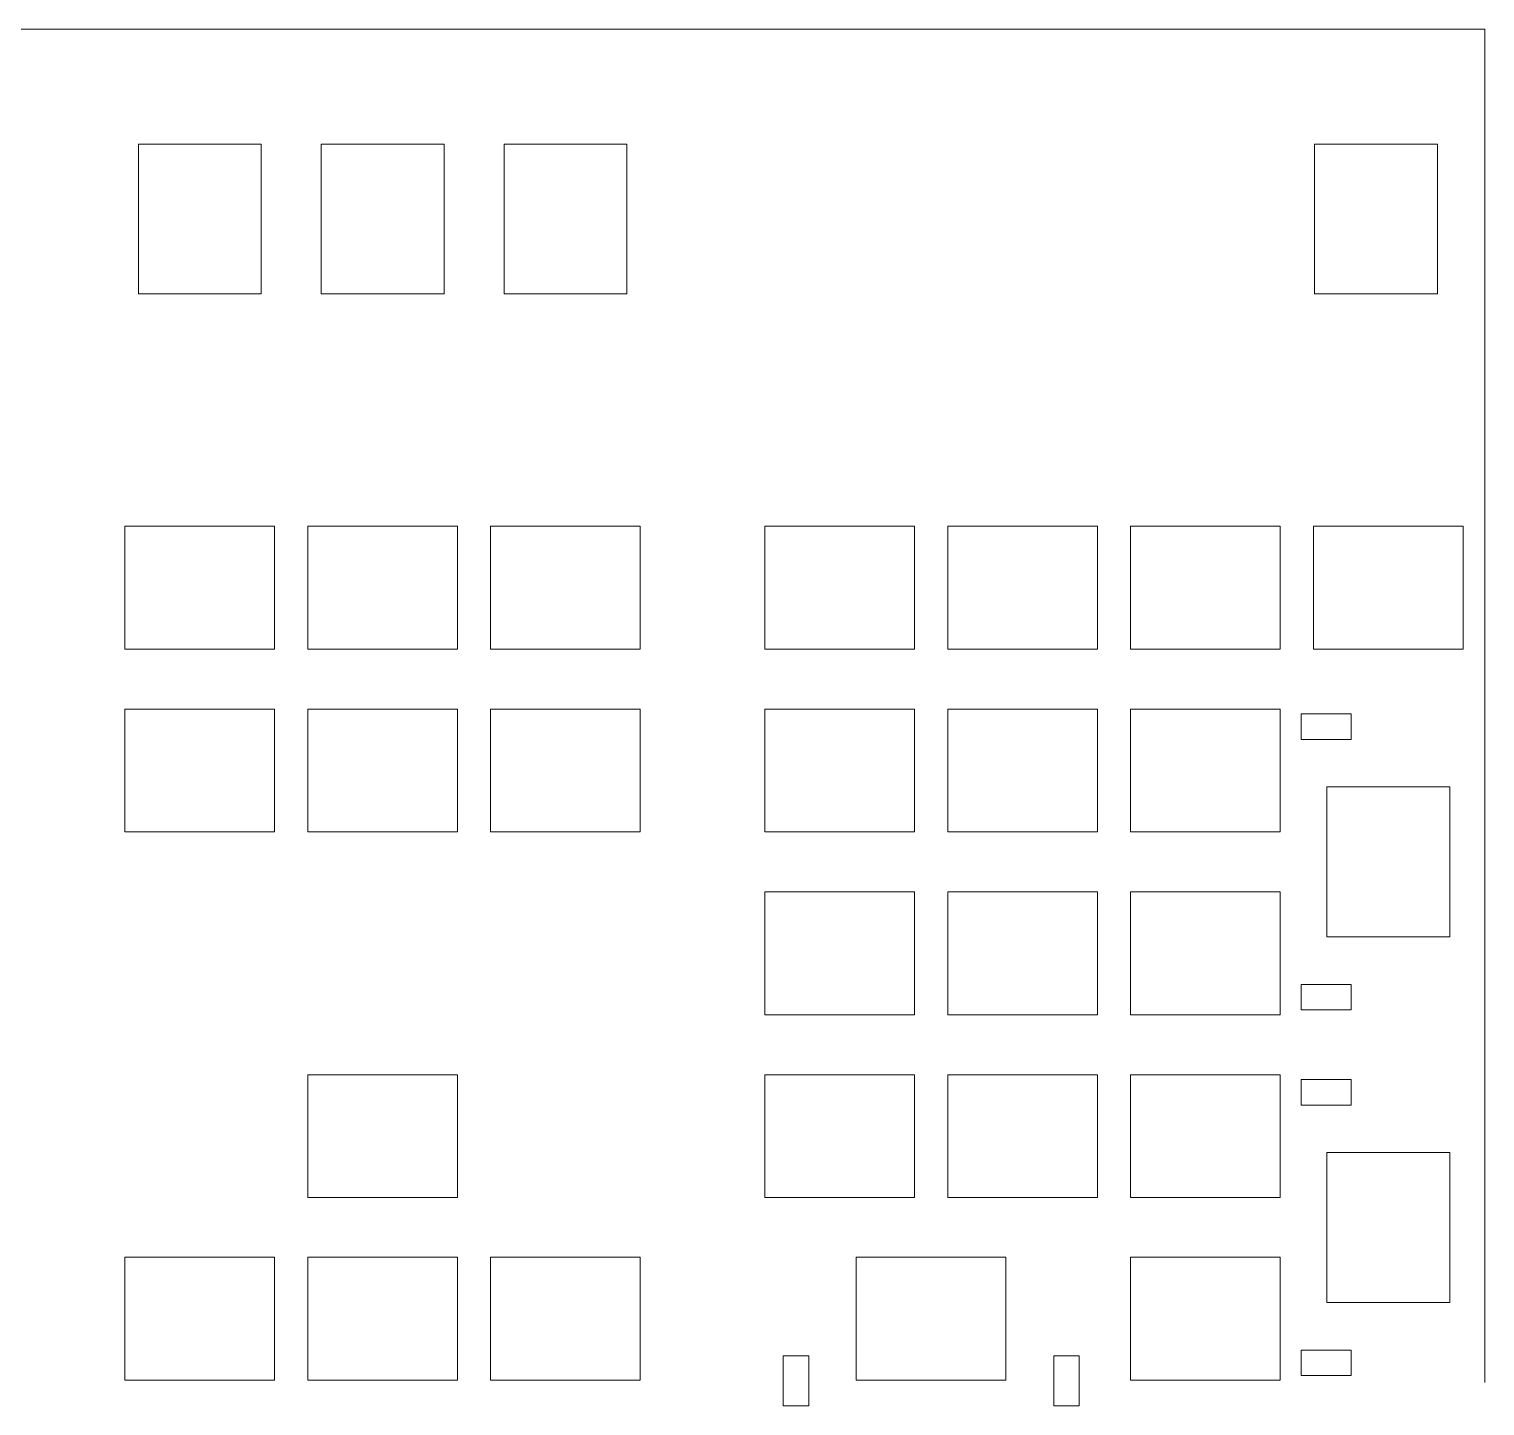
# Model space of a CAD drawing. Header units: inches. Extents: x -130 to 309, y 16 to 159.
# Drawn here: x 157 to 308.7, y 15.7 to 159.1 of the extents above; entities that cross this region are included whole.
import ezdxf

# ---------------------------------------------------------------- set-up
doc = ezdxf.new("R2010")
doc.units = ezdxf.units.IN
doc.header["$MEASUREMENT"] = 0

# ---------------------------------------------------------------- blocks, each defined once
blk = doc.blocks.new('block 2')
at = {"color": 7, "lineweight": 5}
blk.add_lwpolyline([(-130.3, 159.14), (308.7, 159.14)], dxfattribs=at)
blk = doc.blocks.new('block 3')
at = {"color": 7, "lineweight": 5}
blk.add_lwpolyline([(308.7, 159.14), (308.7, 18.14)], dxfattribs=at)
blk = doc.blocks.new('block 4')
at = {"color": 7, "lineweight": 5}
blk.add_lwpolyline([(289.55, 21.51), (294.75, 21.51)], dxfattribs=at)
blk = doc.blocks.new('block 5')
at = {"color": 7, "lineweight": 5}
blk.add_lwpolyline([(294.75, 21.51), (294.75, 18.85)], dxfattribs=at)
blk = doc.blocks.new('block 6')
at = {"color": 7, "lineweight": 5}
blk.add_lwpolyline([(294.75, 18.85), (289.55, 18.85)], dxfattribs=at)
blk = doc.blocks.new('block 7')
at = {"color": 7, "lineweight": 5}
blk.add_lwpolyline([(289.55, 18.85), (289.55, 21.51)], dxfattribs=at)
blk = doc.blocks.new('block 8')
at = {"color": 7, "lineweight": 5}
blk.add_lwpolyline([(292.23, 42.08), (305.03, 42.08)], dxfattribs=at)
blk = doc.blocks.new('block 9')
at = {"color": 7, "lineweight": 5}
blk.add_lwpolyline([(305.03, 42.08), (305.03, 26.48)], dxfattribs=at)
blk = doc.blocks.new('block 10')
at = {"color": 7, "lineweight": 5}
blk.add_lwpolyline([(305.03, 26.48), (292.23, 26.48)], dxfattribs=at)
blk = doc.blocks.new('block 11')
at = {"color": 7, "lineweight": 5}
blk.add_lwpolyline([(292.23, 26.48), (292.23, 42.08)], dxfattribs=at)
blk = doc.blocks.new('block 76')
at = {"color": 7, "lineweight": 5}
blk.add_lwpolyline([(186.05, 50.2), (201.65, 50.2)], dxfattribs=at)
blk = doc.blocks.new('block 77')
at = {"color": 7, "lineweight": 5}
blk.add_lwpolyline([(201.65, 50.2), (201.65, 37.4)], dxfattribs=at)
blk = doc.blocks.new('block 78')
at = {"color": 7, "lineweight": 5}
blk.add_lwpolyline([(201.65, 37.4), (186.05, 37.4)], dxfattribs=at)
blk = doc.blocks.new('block 79')
at = {"color": 7, "lineweight": 5}
blk.add_lwpolyline([(186.05, 37.4), (186.05, 50.2)], dxfattribs=at)
blk = doc.blocks.new('block 80')
at = {"color": 7, "lineweight": 5}
blk.add_lwpolyline([(233.68, 50.2), (249.28, 50.2)], dxfattribs=at)
blk = doc.blocks.new('block 81')
at = {"color": 7, "lineweight": 5}
blk.add_lwpolyline([(249.28, 50.2), (249.28, 37.4)], dxfattribs=at)
blk = doc.blocks.new('block 82')
at = {"color": 7, "lineweight": 5}
blk.add_lwpolyline([(249.28, 37.4), (233.68, 37.4)], dxfattribs=at)
blk = doc.blocks.new('block 83')
at = {"color": 7, "lineweight": 5}
blk.add_lwpolyline([(233.68, 37.4), (233.68, 50.2)], dxfattribs=at)
blk = doc.blocks.new('block 84')
at = {"color": 7, "lineweight": 5}
blk.add_lwpolyline([(252.73, 50.2), (268.33, 50.2)], dxfattribs=at)
blk = doc.blocks.new('block 85')
at = {"color": 7, "lineweight": 5}
blk.add_lwpolyline([(268.33, 50.2), (268.33, 37.4)], dxfattribs=at)
blk = doc.blocks.new('block 86')
at = {"color": 7, "lineweight": 5}
blk.add_lwpolyline([(268.33, 37.4), (252.73, 37.4)], dxfattribs=at)
blk = doc.blocks.new('block 87')
at = {"color": 7, "lineweight": 5}
blk.add_lwpolyline([(252.73, 37.4), (252.73, 50.2)], dxfattribs=at)
blk = doc.blocks.new('block 88')
at = {"color": 7, "lineweight": 5}
blk.add_lwpolyline([(271.78, 50.2), (287.38, 50.2)], dxfattribs=at)
blk = doc.blocks.new('block 89')
at = {"color": 7, "lineweight": 5}
blk.add_lwpolyline([(287.38, 50.2), (287.38, 37.4)], dxfattribs=at)
blk = doc.blocks.new('block 90')
at = {"color": 7, "lineweight": 5}
blk.add_lwpolyline([(287.38, 37.4), (271.78, 37.4)], dxfattribs=at)
blk = doc.blocks.new('block 91')
at = {"color": 7, "lineweight": 5}
blk.add_lwpolyline([(271.78, 37.4), (271.78, 50.2)], dxfattribs=at)
blk = doc.blocks.new('block 92')
at = {"color": 7, "lineweight": 5}
blk.add_lwpolyline([(289.55, 49.71), (294.75, 49.71)], dxfattribs=at)
blk = doc.blocks.new('block 93')
at = {"color": 7, "lineweight": 5}
blk.add_lwpolyline([(294.75, 49.71), (294.75, 47.04)], dxfattribs=at)
blk = doc.blocks.new('block 94')
at = {"color": 7, "lineweight": 5}
blk.add_lwpolyline([(294.75, 47.04), (289.55, 47.04)], dxfattribs=at)
blk = doc.blocks.new('block 95')
at = {"color": 7, "lineweight": 5}
blk.add_lwpolyline([(289.55, 47.04), (289.55, 49.71)], dxfattribs=at)
blk = doc.blocks.new('block 164')
at = {"color": 7, "lineweight": 5}
blk.add_lwpolyline([(233.68, 69.25), (249.28, 69.25)], dxfattribs=at)
blk = doc.blocks.new('block 165')
at = {"color": 7, "lineweight": 5}
blk.add_lwpolyline([(249.28, 69.25), (249.28, 56.45)], dxfattribs=at)
blk = doc.blocks.new('block 166')
at = {"color": 7, "lineweight": 5}
blk.add_lwpolyline([(249.28, 56.45), (233.68, 56.45)], dxfattribs=at)
blk = doc.blocks.new('block 167')
at = {"color": 7, "lineweight": 5}
blk.add_lwpolyline([(233.68, 56.45), (233.68, 69.25)], dxfattribs=at)
blk = doc.blocks.new('block 168')
at = {"color": 7, "lineweight": 5}
blk.add_lwpolyline([(252.73, 69.25), (268.33, 69.25)], dxfattribs=at)
blk = doc.blocks.new('block 169')
at = {"color": 7, "lineweight": 5}
blk.add_lwpolyline([(268.33, 69.25), (268.33, 56.45)], dxfattribs=at)
blk = doc.blocks.new('block 170')
at = {"color": 7, "lineweight": 5}
blk.add_lwpolyline([(268.33, 56.45), (252.73, 56.45)], dxfattribs=at)
blk = doc.blocks.new('block 171')
at = {"color": 7, "lineweight": 5}
blk.add_lwpolyline([(252.73, 56.45), (252.73, 69.25)], dxfattribs=at)
blk = doc.blocks.new('block 172')
at = {"color": 7, "lineweight": 5}
blk.add_lwpolyline([(271.78, 69.25), (287.38, 69.25)], dxfattribs=at)
blk = doc.blocks.new('block 173')
at = {"color": 7, "lineweight": 5}
blk.add_lwpolyline([(287.38, 69.25), (287.38, 56.45)], dxfattribs=at)
blk = doc.blocks.new('block 174')
at = {"color": 7, "lineweight": 5}
blk.add_lwpolyline([(287.38, 56.45), (271.78, 56.45)], dxfattribs=at)
blk = doc.blocks.new('block 175')
at = {"color": 7, "lineweight": 5}
blk.add_lwpolyline([(271.78, 56.45), (271.78, 69.25)], dxfattribs=at)
blk = doc.blocks.new('block 176')
at = {"color": 7, "lineweight": 5}
blk.add_lwpolyline([(289.55, 59.61), (294.75, 59.61)], dxfattribs=at)
blk = doc.blocks.new('block 177')
at = {"color": 7, "lineweight": 5}
blk.add_lwpolyline([(294.75, 59.61), (294.75, 56.95)], dxfattribs=at)
blk = doc.blocks.new('block 178')
at = {"color": 7, "lineweight": 5}
blk.add_lwpolyline([(294.75, 56.95), (289.55, 56.95)], dxfattribs=at)
blk = doc.blocks.new('block 179')
at = {"color": 7, "lineweight": 5}
blk.add_lwpolyline([(289.55, 56.95), (289.55, 59.61)], dxfattribs=at)
blk = doc.blocks.new('block 180')
at = {"color": 7, "lineweight": 5}
blk.add_lwpolyline([(292.23, 80.18), (305.03, 80.18)], dxfattribs=at)
blk = doc.blocks.new('block 181')
at = {"color": 7, "lineweight": 5}
blk.add_lwpolyline([(305.03, 80.18), (305.03, 64.58)], dxfattribs=at)
blk = doc.blocks.new('block 182')
at = {"color": 7, "lineweight": 5}
blk.add_lwpolyline([(305.03, 64.58), (292.23, 64.58)], dxfattribs=at)
blk = doc.blocks.new('block 183')
at = {"color": 7, "lineweight": 5}
blk.add_lwpolyline([(292.23, 64.58), (292.23, 80.18)], dxfattribs=at)
blk = doc.blocks.new('block 240')
at = {"color": 7, "lineweight": 5}
blk.add_lwpolyline([(167, 88.3), (182.6, 88.3)], dxfattribs=at)
blk = doc.blocks.new('block 241')
at = {"color": 7, "lineweight": 5}
blk.add_lwpolyline([(182.6, 88.3), (182.6, 75.5)], dxfattribs=at)
blk = doc.blocks.new('block 242')
at = {"color": 7, "lineweight": 5}
blk.add_lwpolyline([(182.6, 75.5), (167, 75.5)], dxfattribs=at)
blk = doc.blocks.new('block 243')
at = {"color": 7, "lineweight": 5}
blk.add_lwpolyline([(167, 75.5), (167, 88.3)], dxfattribs=at)
blk = doc.blocks.new('block 244')
at = {"color": 7, "lineweight": 5}
blk.add_lwpolyline([(186.05, 88.3), (201.65, 88.3)], dxfattribs=at)
blk = doc.blocks.new('block 245')
at = {"color": 7, "lineweight": 5}
blk.add_lwpolyline([(201.65, 88.3), (201.65, 75.5)], dxfattribs=at)
blk = doc.blocks.new('block 246')
at = {"color": 7, "lineweight": 5}
blk.add_lwpolyline([(201.65, 75.5), (186.05, 75.5)], dxfattribs=at)
blk = doc.blocks.new('block 247')
at = {"color": 7, "lineweight": 5}
blk.add_lwpolyline([(186.05, 75.5), (186.05, 88.3)], dxfattribs=at)
blk = doc.blocks.new('block 248')
at = {"color": 7, "lineweight": 5}
blk.add_lwpolyline([(205.1, 88.3), (220.7, 88.3)], dxfattribs=at)
blk = doc.blocks.new('block 249')
at = {"color": 7, "lineweight": 5}
blk.add_lwpolyline([(220.7, 88.3), (220.7, 75.5)], dxfattribs=at)
blk = doc.blocks.new('block 250')
at = {"color": 7, "lineweight": 5}
blk.add_lwpolyline([(220.7, 75.5), (205.1, 75.5)], dxfattribs=at)
blk = doc.blocks.new('block 251')
at = {"color": 7, "lineweight": 5}
blk.add_lwpolyline([(205.1, 75.5), (205.1, 88.3)], dxfattribs=at)
blk = doc.blocks.new('block 252')
at = {"color": 7, "lineweight": 5}
blk.add_lwpolyline([(233.68, 88.3), (249.28, 88.3)], dxfattribs=at)
blk = doc.blocks.new('block 253')
at = {"color": 7, "lineweight": 5}
blk.add_lwpolyline([(249.28, 88.3), (249.28, 75.5)], dxfattribs=at)
blk = doc.blocks.new('block 254')
at = {"color": 7, "lineweight": 5}
blk.add_lwpolyline([(249.28, 75.5), (233.68, 75.5)], dxfattribs=at)
blk = doc.blocks.new('block 255')
at = {"color": 7, "lineweight": 5}
blk.add_lwpolyline([(233.68, 75.5), (233.68, 88.3)], dxfattribs=at)
blk = doc.blocks.new('block 256')
at = {"color": 7, "lineweight": 5}
blk.add_lwpolyline([(252.73, 88.3), (268.33, 88.3)], dxfattribs=at)
blk = doc.blocks.new('block 257')
at = {"color": 7, "lineweight": 5}
blk.add_lwpolyline([(268.33, 88.3), (268.33, 75.5)], dxfattribs=at)
blk = doc.blocks.new('block 258')
at = {"color": 7, "lineweight": 5}
blk.add_lwpolyline([(268.33, 75.5), (252.73, 75.5)], dxfattribs=at)
blk = doc.blocks.new('block 259')
at = {"color": 7, "lineweight": 5}
blk.add_lwpolyline([(252.73, 75.5), (252.73, 88.3)], dxfattribs=at)
blk = doc.blocks.new('block 260')
at = {"color": 7, "lineweight": 5}
blk.add_lwpolyline([(271.78, 88.3), (287.38, 88.3)], dxfattribs=at)
blk = doc.blocks.new('block 261')
at = {"color": 7, "lineweight": 5}
blk.add_lwpolyline([(287.38, 88.3), (287.38, 75.5)], dxfattribs=at)
blk = doc.blocks.new('block 262')
at = {"color": 7, "lineweight": 5}
blk.add_lwpolyline([(287.38, 75.5), (271.78, 75.5)], dxfattribs=at)
blk = doc.blocks.new('block 263')
at = {"color": 7, "lineweight": 5}
blk.add_lwpolyline([(271.78, 75.5), (271.78, 88.3)], dxfattribs=at)
blk = doc.blocks.new('block 264')
at = {"color": 7, "lineweight": 5}
blk.add_lwpolyline([(289.55, 87.81), (294.75, 87.81)], dxfattribs=at)
blk = doc.blocks.new('block 265')
at = {"color": 7, "lineweight": 5}
blk.add_lwpolyline([(294.75, 87.81), (294.75, 85.14)], dxfattribs=at)
blk = doc.blocks.new('block 266')
at = {"color": 7, "lineweight": 5}
blk.add_lwpolyline([(294.75, 85.14), (289.55, 85.14)], dxfattribs=at)
blk = doc.blocks.new('block 267')
at = {"color": 7, "lineweight": 5}
blk.add_lwpolyline([(289.55, 85.14), (289.55, 87.81)], dxfattribs=at)
blk = doc.blocks.new('block 332')
at = {"color": 7, "lineweight": 5}
blk.add_lwpolyline([(167, 107.35), (182.6, 107.35)], dxfattribs=at)
blk = doc.blocks.new('block 333')
at = {"color": 7, "lineweight": 5}
blk.add_lwpolyline([(182.6, 107.35), (182.6, 94.55)], dxfattribs=at)
blk = doc.blocks.new('block 334')
at = {"color": 7, "lineweight": 5}
blk.add_lwpolyline([(182.6, 94.55), (167, 94.55)], dxfattribs=at)
blk = doc.blocks.new('block 335')
at = {"color": 7, "lineweight": 5}
blk.add_lwpolyline([(167, 94.55), (167, 107.35)], dxfattribs=at)
blk = doc.blocks.new('block 336')
at = {"color": 7, "lineweight": 5}
blk.add_lwpolyline([(186.05, 107.35), (201.65, 107.35)], dxfattribs=at)
blk = doc.blocks.new('block 337')
at = {"color": 7, "lineweight": 5}
blk.add_lwpolyline([(201.65, 107.35), (201.65, 94.55)], dxfattribs=at)
blk = doc.blocks.new('block 338')
at = {"color": 7, "lineweight": 5}
blk.add_lwpolyline([(201.65, 94.55), (186.05, 94.55)], dxfattribs=at)
blk = doc.blocks.new('block 339')
at = {"color": 7, "lineweight": 5}
blk.add_lwpolyline([(186.05, 94.55), (186.05, 107.35)], dxfattribs=at)
blk = doc.blocks.new('block 340')
at = {"color": 7, "lineweight": 5}
blk.add_lwpolyline([(205.1, 107.35), (220.7, 107.35)], dxfattribs=at)
blk = doc.blocks.new('block 341')
at = {"color": 7, "lineweight": 5}
blk.add_lwpolyline([(220.7, 107.35), (220.7, 94.55)], dxfattribs=at)
blk = doc.blocks.new('block 342')
at = {"color": 7, "lineweight": 5}
blk.add_lwpolyline([(220.7, 94.55), (205.1, 94.55)], dxfattribs=at)
blk = doc.blocks.new('block 343')
at = {"color": 7, "lineweight": 5}
blk.add_lwpolyline([(205.1, 94.55), (205.1, 107.35)], dxfattribs=at)
blk = doc.blocks.new('block 344')
at = {"color": 7, "lineweight": 5}
blk.add_lwpolyline([(233.68, 107.35), (249.28, 107.35)], dxfattribs=at)
blk = doc.blocks.new('block 345')
at = {"color": 7, "lineweight": 5}
blk.add_lwpolyline([(249.28, 107.35), (249.28, 94.55)], dxfattribs=at)
blk = doc.blocks.new('block 346')
at = {"color": 7, "lineweight": 5}
blk.add_lwpolyline([(249.28, 94.55), (233.68, 94.55)], dxfattribs=at)
blk = doc.blocks.new('block 347')
at = {"color": 7, "lineweight": 5}
blk.add_lwpolyline([(233.68, 94.55), (233.68, 107.35)], dxfattribs=at)
blk = doc.blocks.new('block 348')
at = {"color": 7, "lineweight": 5}
blk.add_lwpolyline([(252.73, 107.35), (268.33, 107.35)], dxfattribs=at)
blk = doc.blocks.new('block 349')
at = {"color": 7, "lineweight": 5}
blk.add_lwpolyline([(268.33, 107.35), (268.33, 94.55)], dxfattribs=at)
blk = doc.blocks.new('block 350')
at = {"color": 7, "lineweight": 5}
blk.add_lwpolyline([(268.33, 94.55), (252.73, 94.55)], dxfattribs=at)
blk = doc.blocks.new('block 351')
at = {"color": 7, "lineweight": 5}
blk.add_lwpolyline([(252.73, 94.55), (252.73, 107.35)], dxfattribs=at)
blk = doc.blocks.new('block 352')
at = {"color": 7, "lineweight": 5}
blk.add_lwpolyline([(271.78, 107.35), (287.38, 107.35)], dxfattribs=at)
blk = doc.blocks.new('block 353')
at = {"color": 7, "lineweight": 5}
blk.add_lwpolyline([(287.38, 107.35), (287.38, 94.55)], dxfattribs=at)
blk = doc.blocks.new('block 354')
at = {"color": 7, "lineweight": 5}
blk.add_lwpolyline([(287.38, 94.55), (271.78, 94.55)], dxfattribs=at)
blk = doc.blocks.new('block 355')
at = {"color": 7, "lineweight": 5}
blk.add_lwpolyline([(271.78, 94.55), (271.78, 107.35)], dxfattribs=at)
blk = doc.blocks.new('block 356')
at = {"color": 7, "lineweight": 5}
blk.add_lwpolyline([(290.83, 107.35), (306.43, 107.35)], dxfattribs=at)
blk = doc.blocks.new('block 357')
at = {"color": 7, "lineweight": 5}
blk.add_lwpolyline([(306.43, 107.35), (306.43, 94.55)], dxfattribs=at)
blk = doc.blocks.new('block 358')
at = {"color": 7, "lineweight": 5}
blk.add_lwpolyline([(306.43, 94.55), (290.83, 94.55)], dxfattribs=at)
blk = doc.blocks.new('block 359')
at = {"color": 7, "lineweight": 5}
blk.add_lwpolyline([(290.83, 94.55), (290.83, 107.35)], dxfattribs=at)
blk = doc.blocks.new('block 412')
at = {"color": 7, "lineweight": 5}
blk.add_lwpolyline([(168.4, 131.55), (168.4, 147.15)], dxfattribs=at)
blk = doc.blocks.new('block 413')
at = {"color": 7, "lineweight": 5}
blk.add_lwpolyline([(168.4, 147.15), (181.2, 147.15)], dxfattribs=at)
blk = doc.blocks.new('block 414')
at = {"color": 7, "lineweight": 5}
blk.add_lwpolyline([(181.2, 147.15), (181.2, 131.55)], dxfattribs=at)
blk = doc.blocks.new('block 415')
at = {"color": 7, "lineweight": 5}
blk.add_lwpolyline([(181.2, 131.55), (168.4, 131.55)], dxfattribs=at)
blk = doc.blocks.new('block 416')
at = {"color": 7, "lineweight": 5}
blk.add_lwpolyline([(187.45, 131.55), (187.45, 147.15)], dxfattribs=at)
blk = doc.blocks.new('block 417')
at = {"color": 7, "lineweight": 5}
blk.add_lwpolyline([(187.45, 147.15), (200.25, 147.15)], dxfattribs=at)
blk = doc.blocks.new('block 418')
at = {"color": 7, "lineweight": 5}
blk.add_lwpolyline([(200.25, 147.15), (200.25, 131.55)], dxfattribs=at)
blk = doc.blocks.new('block 419')
at = {"color": 7, "lineweight": 5}
blk.add_lwpolyline([(200.25, 131.55), (187.45, 131.55)], dxfattribs=at)
blk = doc.blocks.new('block 420')
at = {"color": 7, "lineweight": 5}
blk.add_lwpolyline([(206.5, 131.55), (206.5, 147.15)], dxfattribs=at)
blk = doc.blocks.new('block 421')
at = {"color": 7, "lineweight": 5}
blk.add_lwpolyline([(206.5, 147.15), (219.3, 147.15)], dxfattribs=at)
blk = doc.blocks.new('block 422')
at = {"color": 7, "lineweight": 5}
blk.add_lwpolyline([(219.3, 147.15), (219.3, 131.55)], dxfattribs=at)
blk = doc.blocks.new('block 423')
at = {"color": 7, "lineweight": 5}
blk.add_lwpolyline([(219.3, 131.55), (206.5, 131.55)], dxfattribs=at)
blk = doc.blocks.new('block 424')
at = {"color": 7, "lineweight": 5}
blk.add_lwpolyline([(290.96, 131.55), (290.96, 147.15)], dxfattribs=at)
blk = doc.blocks.new('block 425')
at = {"color": 7, "lineweight": 5}
blk.add_lwpolyline([(290.96, 147.15), (303.76, 147.15)], dxfattribs=at)
blk = doc.blocks.new('block 426')
at = {"color": 7, "lineweight": 5}
blk.add_lwpolyline([(303.76, 147.15), (303.76, 131.55)], dxfattribs=at)
blk = doc.blocks.new('block 427')
at = {"color": 7, "lineweight": 5}
blk.add_lwpolyline([(303.76, 131.55), (290.96, 131.55)], dxfattribs=at)
blk = doc.blocks.new('block 436')
at = {"color": 7, "lineweight": 5}
blk.add_lwpolyline([(235.57, 20.9), (238.24, 20.9)], dxfattribs=at)
blk = doc.blocks.new('block 437')
at = {"color": 7, "lineweight": 5}
blk.add_lwpolyline([(238.24, 20.9), (238.24, 15.69)], dxfattribs=at)
blk = doc.blocks.new('block 438')
at = {"color": 7, "lineweight": 5}
blk.add_lwpolyline([(238.24, 15.69), (235.57, 15.69)], dxfattribs=at)
blk = doc.blocks.new('block 439')
at = {"color": 7, "lineweight": 5}
blk.add_lwpolyline([(235.57, 15.69), (235.57, 20.9)], dxfattribs=at)
blk = doc.blocks.new('block 440')
at = {"color": 7, "lineweight": 5}
blk.add_lwpolyline([(263.77, 20.9), (266.43, 20.9)], dxfattribs=at)
blk = doc.blocks.new('block 441')
at = {"color": 7, "lineweight": 5}
blk.add_lwpolyline([(266.43, 20.9), (266.43, 15.69)], dxfattribs=at)
blk = doc.blocks.new('block 442')
at = {"color": 7, "lineweight": 5}
blk.add_lwpolyline([(266.43, 15.69), (263.77, 15.69)], dxfattribs=at)
blk = doc.blocks.new('block 443')
at = {"color": 7, "lineweight": 5}
blk.add_lwpolyline([(263.77, 15.69), (263.77, 20.9)], dxfattribs=at)
blk = doc.blocks.new('block 472')
at = {"color": 7, "lineweight": 5}
blk.add_lwpolyline([(167, 31.17), (182.6, 31.17)], dxfattribs=at)
blk = doc.blocks.new('block 473')
at = {"color": 7, "lineweight": 5}
blk.add_lwpolyline([(182.6, 31.17), (182.6, 18.37)], dxfattribs=at)
blk = doc.blocks.new('block 474')
at = {"color": 7, "lineweight": 5}
blk.add_lwpolyline([(182.6, 18.37), (167, 18.37)], dxfattribs=at)
blk = doc.blocks.new('block 475')
at = {"color": 7, "lineweight": 5}
blk.add_lwpolyline([(167, 18.37), (167, 31.17)], dxfattribs=at)
blk = doc.blocks.new('block 476')
at = {"color": 7, "lineweight": 5}
blk.add_lwpolyline([(186.05, 31.17), (201.65, 31.17)], dxfattribs=at)
blk = doc.blocks.new('block 477')
at = {"color": 7, "lineweight": 5}
blk.add_lwpolyline([(201.65, 31.17), (201.65, 18.37)], dxfattribs=at)
blk = doc.blocks.new('block 478')
at = {"color": 7, "lineweight": 5}
blk.add_lwpolyline([(201.65, 18.37), (186.05, 18.37)], dxfattribs=at)
blk = doc.blocks.new('block 479')
at = {"color": 7, "lineweight": 5}
blk.add_lwpolyline([(186.05, 18.37), (186.05, 31.17)], dxfattribs=at)
blk = doc.blocks.new('block 480')
at = {"color": 7, "lineweight": 5}
blk.add_lwpolyline([(205.1, 31.17), (220.7, 31.17)], dxfattribs=at)
blk = doc.blocks.new('block 481')
at = {"color": 7, "lineweight": 5}
blk.add_lwpolyline([(220.7, 31.17), (220.7, 18.37)], dxfattribs=at)
blk = doc.blocks.new('block 482')
at = {"color": 7, "lineweight": 5}
blk.add_lwpolyline([(220.7, 18.37), (205.1, 18.37)], dxfattribs=at)
blk = doc.blocks.new('block 483')
at = {"color": 7, "lineweight": 5}
blk.add_lwpolyline([(205.1, 18.37), (205.1, 31.17)], dxfattribs=at)
blk = doc.blocks.new('block 484')
at = {"color": 7, "lineweight": 5}
blk.add_lwpolyline([(243.2, 31.17), (258.8, 31.17)], dxfattribs=at)
blk = doc.blocks.new('block 485')
at = {"color": 7, "lineweight": 5}
blk.add_lwpolyline([(258.8, 31.17), (258.8, 18.37)], dxfattribs=at)
blk = doc.blocks.new('block 486')
at = {"color": 7, "lineweight": 5}
blk.add_lwpolyline([(258.8, 18.37), (243.2, 18.37)], dxfattribs=at)
blk = doc.blocks.new('block 487')
at = {"color": 7, "lineweight": 5}
blk.add_lwpolyline([(243.2, 18.37), (243.2, 31.17)], dxfattribs=at)
blk = doc.blocks.new('block 488')
at = {"color": 7, "lineweight": 5}
blk.add_lwpolyline([(271.78, 31.17), (287.38, 31.17)], dxfattribs=at)
blk = doc.blocks.new('block 489')
at = {"color": 7, "lineweight": 5}
blk.add_lwpolyline([(287.38, 31.17), (287.38, 18.37)], dxfattribs=at)
blk = doc.blocks.new('block 490')
at = {"color": 7, "lineweight": 5}
blk.add_lwpolyline([(287.38, 18.37), (271.78, 18.37)], dxfattribs=at)
blk = doc.blocks.new('block 491')
at = {"color": 7, "lineweight": 5}
blk.add_lwpolyline([(271.78, 18.37), (271.78, 31.17)], dxfattribs=at)

msp = doc.modelspace()

# ---------------------------------------------------------------- block references
for name in ['block 2', 'block 3', 'block 412', 'block 413', 'block 414', 'block 416', 'block 417', 'block 418', 'block 420', 'block 421', 'block 422', 'block 424', 'block 425', 'block 426', 'block 415', 'block 419', 'block 423', 'block 427', 'block 332', 'block 335', 'block 333', 'block 336', 'block 339', 'block 337', 'block 340', 'block 343', 'block 341', 'block 344', 'block 347', 'block 345', 'block 348', 'block 351', 'block 349', 'block 352', 'block 355', 'block 353', 'block 356', 'block 359', 'block 357', 'block 334', 'block 338', 'block 342', 'block 346', 'block 350', 'block 354', 'block 358', 'block 240', 'block 243', 'block 241', 'block 244', 'block 247', 'block 245', 'block 248', 'block 251', 'block 249', 'block 252', 'block 255', 'block 253', 'block 256', 'block 259', 'block 257', 'block 260', 'block 263', 'block 261', 'block 264', 'block 267', 'block 265', 'block 266', 'block 180', 'block 183', 'block 181', 'block 242', 'block 246', 'block 250', 'block 254', 'block 258', 'block 262', 'block 164', 'block 167', 'block 165', 'block 168', 'block 171', 'block 169', 'block 172', 'block 175', 'block 173', 'block 182', 'block 176', 'block 179', 'block 177', 'block 166', 'block 170', 'block 174', 'block 178', 'block 76', 'block 79', 'block 77', 'block 80', 'block 83', 'block 81', 'block 84', 'block 87', 'block 85', 'block 88', 'block 91', 'block 89', 'block 92', 'block 95', 'block 93', 'block 94', 'block 8', 'block 11', 'block 9', 'block 78', 'block 82', 'block 86', 'block 90', 'block 472', 'block 475', 'block 473', 'block 476', 'block 479', 'block 477', 'block 480', 'block 483', 'block 481', 'block 484', 'block 487', 'block 485', 'block 488', 'block 491', 'block 489', 'block 10', 'block 4', 'block 7', 'block 5', 'block 436', 'block 439', 'block 437', 'block 440', 'block 443', 'block 441', 'block 474', 'block 478', 'block 482', 'block 486', 'block 490', 'block 6', 'block 438', 'block 442']:
    msp.add_blockref(name, (0, 0))

doc.saveas('drawing.dxf')
